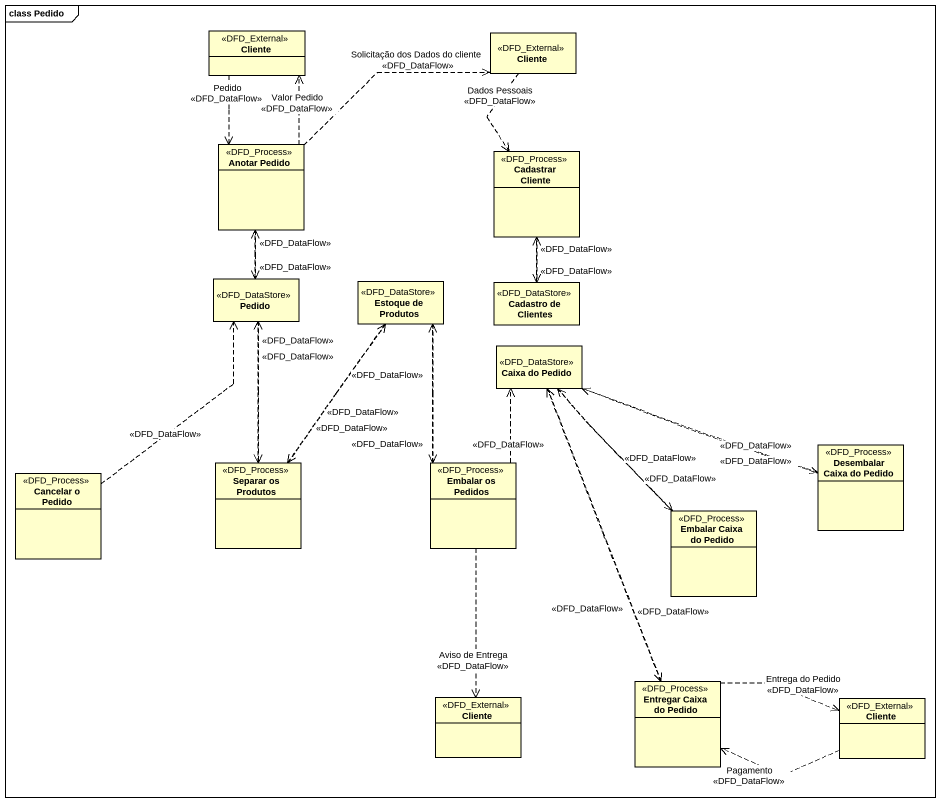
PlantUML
@startuml
mainframe class Pedido
hide circle
hide empty members
class Cliente <<DFD_External>>
class "Cliente" as Cliente_2 <<DFD_External>>
class "Anotar Pedido" as Anotar_Pedido <<DFD_Process>>
class "Cadastrar Cliente" as Cadastrar_Cliente <<DFD_Process>>
class Pedido <<DFD_DataStore>>
class "Estoque de Produtos" as Estoque_de_Produtos <<DFD_DataStore>>
class "Cadastro de Clientes" as Cadastro_de_Clientes <<DFD_DataStore>>
class "Caixa do Pedido" as Caixa_do_Pedido <<DFD_DataStore>>
class "Cancelar o Pedido" as Cancelar_o_Pedido <<DFD_Process>>
class "Separar os Produtos" as Separar_os_Produtos <<DFD_Process>>
class "Embalar os Pedidos" as Embalar_os_Pedidos <<DFD_Process>>
class "Desembalar Caixa do Pedido" as Desembalar_Caixa_do_Pedido <<DFD_Process>>
class "Embalar Caixa do Pedido" as Embalar_Caixa_do_Pedido <<DFD_Process>>
class "Cliente" as Cliente_3 <<DFD_External>>
class "Entregar Caixa do Pedido" as Entregar_Caixa_do_Pedido <<DFD_Process>>
class "Cliente" as Cliente_4 <<DFD_External>>
Cliente ..> Anotar_Pedido : Pedido\n<<DFD_DataFlow>>
Cliente_2 ..> Cadastrar_Cliente : Dados Pessoais\n<<DFD_DataFlow>>
Anotar_Pedido .up.> Cliente : Valor Pedido\n<<DFD_DataFlow>>
Anotar_Pedido .right.> Cliente_2 : Solicitação dos Dados do cliente\n<<DFD_DataFlow>>
Anotar_Pedido ..> Pedido : <<DFD_DataFlow>>
Cadastrar_Cliente ..> Cadastro_de_Clientes : <<DFD_DataFlow>>
Pedido .up.> Anotar_Pedido : <<DFD_DataFlow>>
Pedido ..> Separar_os_Produtos : <<DFD_DataFlow>>
Estoque_de_Produtos ..> Separar_os_Produtos : <<DFD_DataFlow>>
Estoque_de_Produtos ..> Embalar_os_Pedidos : <<DFD_DataFlow>>
Cadastro_de_Clientes .up.> Cadastrar_Cliente : <<DFD_DataFlow>>
Caixa_do_Pedido .right.> Desembalar_Caixa_do_Pedido : <<DFD_DataFlow>>
Caixa_do_Pedido ..> Embalar_Caixa_do_Pedido : <<DFD_DataFlow>>
Caixa_do_Pedido ..> Entregar_Caixa_do_Pedido : <<DFD_DataFlow>>
Cancelar_o_Pedido .up.> Pedido : <<DFD_DataFlow>>
Separar_os_Produtos .up.> Pedido : <<DFD_DataFlow>>
Separar_os_Produtos .up.> Estoque_de_Produtos : <<DFD_DataFlow>>
Embalar_os_Pedidos .up.> Estoque_de_Produtos : <<DFD_DataFlow>>
Embalar_os_Pedidos .up.> Caixa_do_Pedido : <<DFD_DataFlow>>
Embalar_os_Pedidos ..> Cliente_3 : Aviso de Entrega\n<<DFD_DataFlow>>
Desembalar_Caixa_do_Pedido .left.> Caixa_do_Pedido : <<DFD_DataFlow>>
Embalar_Caixa_do_Pedido .up.> Caixa_do_Pedido : <<DFD_DataFlow>>
Entregar_Caixa_do_Pedido .up.> Caixa_do_Pedido : <<DFD_DataFlow>>
Entregar_Caixa_do_Pedido .right.> Cliente_4 : Entrega do Pedido\n<<DFD_DataFlow>>
Cliente_4 .left.> Entregar_Caixa_do_Pedido : Pagamento\n<<DFD_DataFlow>>
@enduml
